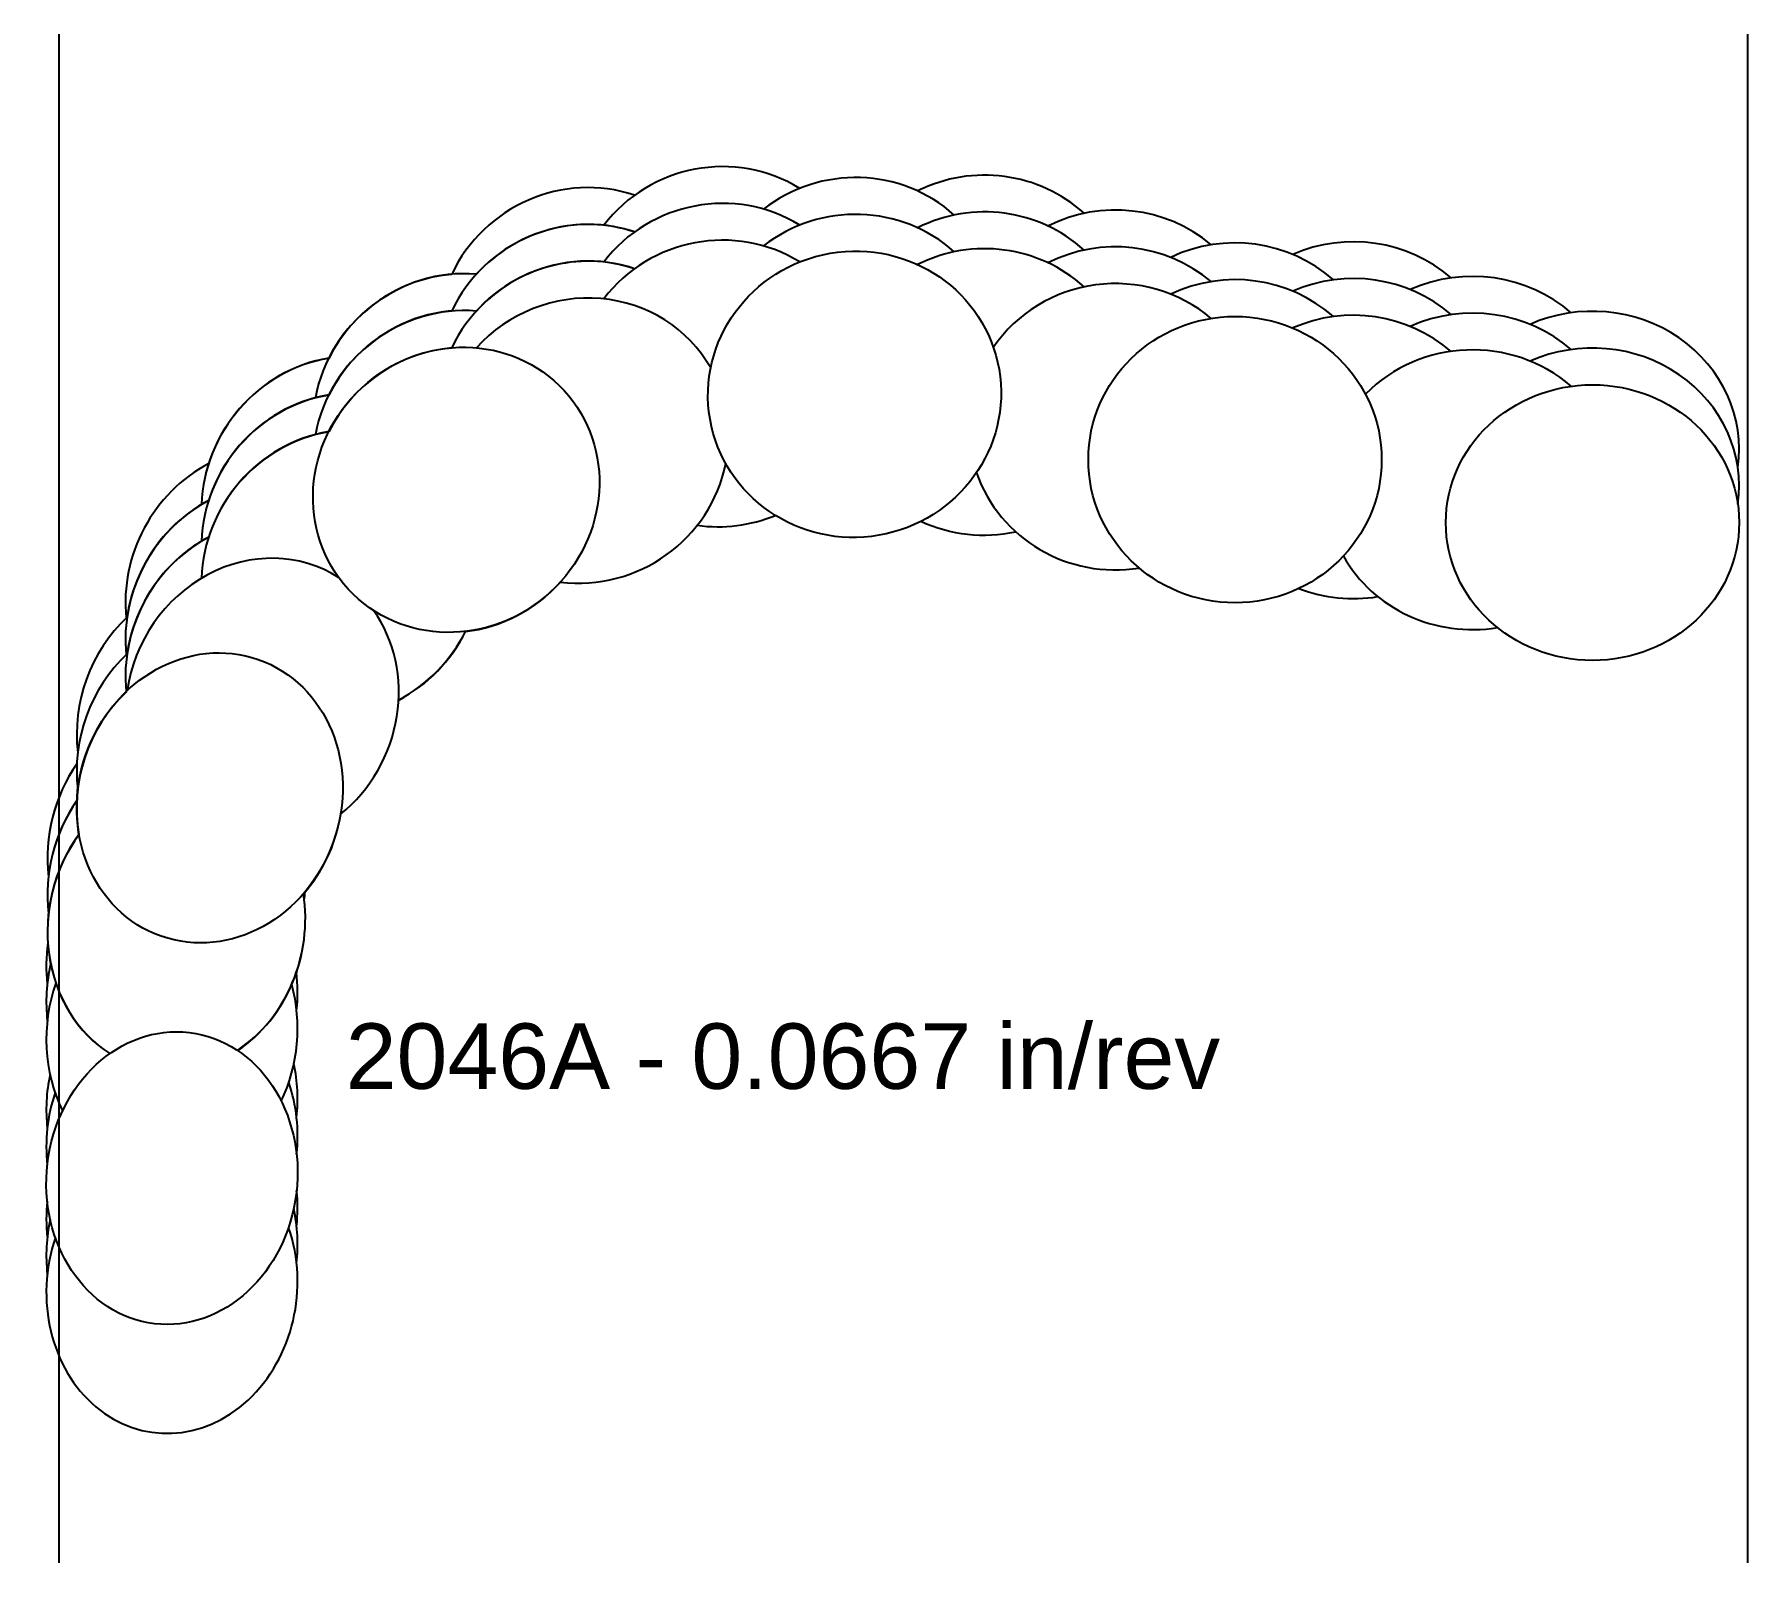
# Model space of a CAD drawing. Header units: inches. Extents: x -3.11 to 0, y -2.18 to 0.6.
import ezdxf
from ezdxf.enums import TextEntityAlignment as Align

# ---------------------------------------------------------------- set-up
doc = ezdxf.new("R2010")
doc.units = ezdxf.units.IN
doc.header["$MEASUREMENT"] = 0
for name, color, linetype in [('Blade_1', 30, 'Continuous'), ('Blade_2', 52, 'Continuous'), ('Blade_3', 92, 'Continuous'), ('Gage_Line', 7, 'Continuous')]:
    doc.layers.add(name, color=color, linetype=linetype)
doc.styles.get("Standard").update_dxf_attribs({"font": 'arial.ttf'})

msp = doc.modelspace()

# ---------------------------------------------------------------- linework, layer by layer
at = {"layer": 'Blade_1'}
for centre, major_axis, ratio, start_param, end_param in [((-1.6201, 0.0773), (0.2621, 0.0453), 0.975614, 6.938045, 8.356488), ((-1.6201, 0.0106), (0.2621, 0.0453), 0.975614, 6.938045, 8.356488), ((-2.112, -0.0068), (0.2279, 0.1372), 0.962265, 6.968812, 8.157219), ((-0.93, -0.0412), (0.266, 0), 0.976296, 7.118909, 8.307899), ((-2.112, -0.0735), (0.2279, 0.1372), 0.962265, 6.968812, 8.157219), ((-2.3426, -0.096), (0.1957, 0.1802), 0.947906, 6.995012, 8.524876), ((-0.93, -0.1079), (0.266, 0), 0.976296, 7.118909, 8.307899), ((-2.112, -0.1402), (0.2279, 0.1372), 0.962265, 6.259049, 8.157219), ((-2.3426, -0.1627), (0.1957, 0.1802), 0.947906, 6.995012, 8.524876), ((-0.2816, -0.1555), (0.266, 0), 0.939693, 6.149364, 8.293397), ((-0.2816, -0.2222), (0.266, 0), 0.939693, 6.149364, 8.293397), ((-2.112, -0.1402), (0.2279, 0.1372), 0.962265, 4.027859, 5.562219), ((-2.6945, -0.4816), (0.1202, 0.2373), 0.914034, 7.191989, 8.206794), ((-2.6945, -0.5483), (0.1202, 0.2373), 0.914034, 7.191989, 8.206794), ((-2.6945, -0.615), (0.1202, 0.2373), 0.914034, 6.195828, 8.206794), ((-2.7896, -0.6548), (0.088, 0.251), 0.895332, 7.326729, 8.354476), ((-2.6945, -0.615), (0.1202, 0.2373), 0.914034, 4.258889, 5.837453), ((-2.7896, -0.7215), (0.088, 0.251), 0.895332, 7.326729, 8.35531), ((-2.8582, -1.3444), (0.0316, 0.2641), 0.854581, 4.725386, 5.095427), ((-2.8582, -1.3444), (0.0316, 0.2641), 0.854581, 1.465823, 1.835864), ((-2.8582, -1.4111), (0.0316, 0.2641), 0.854581, 4.725386, 5.227518), ((-2.8582, -1.4111), (0.0316, 0.2641), 0.854581, 1.333731, 1.835864)]:
    msp.add_ellipse(centre, major_axis=major_axis, ratio=ratio, start_param=start_param, end_param=end_param, dxfattribs=at)
for centre, major_axis, ratio in [((-1.6201, -0.0561), (0.2621, 0.0453), 0.975614), ((-0.93, -0.1746), (0.266, 0), 0.976296), ((-2.3426, -0.2294), (0.1957, 0.1802), 0.947906), ((-0.2816, -0.2889), (0.266, 0), 0.939693), ((-2.7896, -0.7882), (0.088, 0.251), 0.895332), ((-2.8582, -1.4778), (0.0316, 0.2641), 0.854581)]:
    msp.add_ellipse(centre, major_axis=major_axis, ratio=ratio, dxfattribs=at)
at = {"layer": 'Blade_2'}
for centre, major_axis, ratio, start_param, end_param in [((-1.8635, 0.0969), (0.2521, 0.0848), 0.974423, 6.963597, 8.460404), ((-1.8635, 0.0302), (0.2521, 0.0848), 0.974423, 6.963597, 8.460404), ((-1.147, 0.0184), (0.266, 0), 0.976296, 7.142206, 8.331449), ((-1.8635, -0.0365), (0.2521, 0.0848), 0.974423, 6.963597, 8.460404), ((-1.147, -0.0483), (0.266, 0), 0.976296, 7.142206, 8.331449), ((-0.4992, -0.0959), (0.266, 0), 0.953717, 7.116126, 8.292992), ((-1.147, -0.115), (0.266, 0), 0.976296, 7.142206, 8.836444), ((-0.4992, -0.1626), (0.266, 0), 0.953717, 7.116126, 8.292992), ((-0.4992, -0.2293), (0.266, 0), 0.953717, 7.116126, 8.672383), ((-2.5505, -0.2472), (0.1554, 0.2159), 0.931578, 7.032422, 8.479452), ((-2.5505, -0.2476), (0.1554, 0.2159), 0.931578, 7.033143, 8.478142), ((-2.5505, -0.3139), (0.1554, 0.2159), 0.931578, 7.032422, 8.479452), ((-2.5505, -0.3143), (0.1554, 0.2159), 0.931578, 7.033143, 8.478142), ((-2.5505, -0.3806), (0.1554, 0.2159), 0.931578, 7.032422, 8.479452), ((-2.5505, -0.381), (0.1554, 0.2159), 0.931578, 7.033143, 8.478142), ((-1.147, -0.115), (0.266, 0), 0.976296, 3.468218, 4.875727), ((-1.8635, -0.0365), (0.2521, 0.0848), 0.974423, 4.236668, 4.781213), ((-0.4992, -0.2293), (0.266, 0), 0.953717, 3.635413, 4.883343), ((-2.5505, -0.3806), (0.1554, 0.2159), 0.931578, 4.219471, 4.885045), ((-2.5505, -0.381), (0.1554, 0.2159), 0.931578, 4.219393, 4.886537), ((-2.8501, -0.8853), (0.0463, 0.2619), 0.875407, 1.080758, 1.897055), ((-2.8501, -0.8858), (0.0463, 0.2619), 0.875407, 1.08091, 1.896179), ((-2.8501, -0.952), (0.0463, 0.2619), 0.875407, 1.080609, 1.897055), ((-2.8501, -0.9525), (0.0463, 0.2619), 0.875407, 1.080767, 1.896179), ((-2.8501, -1.0187), (0.0463, 0.2619), 0.875407, 1.055523, 2.799457), ((-2.8501, -1.0192), (0.0463, 0.2619), 0.875407, 1.055098, 2.797736), ((-2.8501, -1.0187), (0.0463, 0.2619), 0.875407, 3.833614, 5.082415), ((-2.8501, -1.0192), (0.0463, 0.2619), 0.875407, 3.835294, 5.083925), ((-2.8501, -0.952), (0.0463, 0.2619), 0.875407, 4.784318, 4.839868), ((-2.8501, -0.9525), (0.0463, 0.2619), 0.875407, 4.785195, 4.841745), ((-2.8582, -1.5421), (0.0316, 0.2641), 0.854581, 1.588343, 1.835864), ((-2.8582, -1.5421), (0.0316, 0.2641), 0.854581, 4.725386, 4.972907), ((-2.8582, -1.6088), (0.0316, 0.2641), 0.854581, 1.46036, 1.835864), ((-2.8582, -1.6088), (0.0316, 0.2641), 0.854581, 4.725386, 5.10089), ((-2.8582, -1.6755), (0.0316, 0.2641), 0.854581, 1.328029, 5.233221)]:
    msp.add_ellipse(centre, major_axis=major_axis, ratio=ratio, start_param=start_param, end_param=end_param, dxfattribs=at)
at = {"layer": 'Blade_3'}
for centre, major_axis, ratio, start_param, end_param in [((-2.112, 0.0601), (0.2279, 0.1372), 0.962265, 0.685033, 2.180214), ((-1.385, 0.0816), (0.2655, 0.0167), 0.976205, 7.042446, 8.263487), ((-2.112, -0.0066), (0.2279, 0.1372), 0.962265, 0.685033, 2.180214), ((-1.385, 0.0149), (0.2655, 0.0167), 0.976205, 7.042446, 8.263487), ((-1.385, -0.0518), (0.2655, 0.0167), 0.976205, 7.042446, 8.263487), ((-0.7154, -0.0364), (0.266, 0), 0.965926, 7.124056, 8.280106), ((-2.112, -0.0733), (0.2279, 0.1372), 0.962265, 0.685033, 2.180214), ((-2.3426, -0.0963), (0.1957, 0.1802), 0.947906, 7.167422, 8.234244), ((-0.7154, -0.1031), (0.266, 0), 0.965926, 7.124056, 8.280106), ((-2.3426, -0.163), (0.1957, 0.1802), 0.947906, 7.167422, 8.234244), ((-0.7154, -0.1698), (0.266, 0), 0.965926, 7.124056, 8.280106), ((-2.3426, -0.2297), (0.1957, 0.1802), 0.947906, 7.167422, 8.234244), ((-2.6945, -0.4145), (0.1202, 0.2373), 0.914034, 7.191345, 8.469552), ((-2.6945, -0.4812), (0.1202, 0.2373), 0.914034, 7.191345, 8.469552), ((-1.385, -0.0518), (0.2655, 0.0167), 0.976205, 4.205813, 4.866921), ((-2.6945, -0.5479), (0.1202, 0.2373), 0.914034, 7.191345, 8.471086), ((-2.3426, -0.2297), (0.1957, 0.1802), 0.947906, 4.060014, 4.80937), ((-0.7154, -0.1698), (0.266, 0), 0.965926, 4.331989, 4.880707), ((-2.7896, -0.7887), (0.088, 0.251), 0.895332, 7.334042, 8.412281), ((-2.7896, -0.7887), (0.088, 0.251), 0.895332, 4.296275, 4.906163), ((-2.8582, -1.0828), (0.0316, 0.2641), 0.854581, 1.554067, 1.835864), ((-2.8582, -1.1495), (0.0316, 0.2641), 0.854581, 1.445544, 1.835864), ((-2.8582, -1.1495), (0.0316, 0.2641), 0.854581, 4.725386, 4.984472), ((-2.8582, -1.0828), (0.0316, 0.2641), 0.854581, 4.725386, 4.738698), ((-2.8582, -1.2162), (0.0316, 0.2641), 0.854581, 1.318672, 2.225357), ((-2.8582, -1.2162), (0.0316, 0.2641), 0.854581, 4.335892, 5.157647)]:
    msp.add_ellipse(centre, major_axis=major_axis, ratio=ratio, start_param=start_param, end_param=end_param, dxfattribs=at)
at = {"layer": 'Gage_Line'}
for p, q in [((-3.0625, -2.1755), (-3.0625, 0.5969)), ((0, -2.1755), (0, 0.5969))]:
    msp.add_line(p, q, dxfattribs=at)

# ---------------------------------------------------------------- texts
msp.add_text('2046A - 0.0667 in/rev', height=0.11875).set_placement((-1.75, -1.2566), align=Align.MIDDLE_CENTER)

doc.saveas('drawing.dxf')
